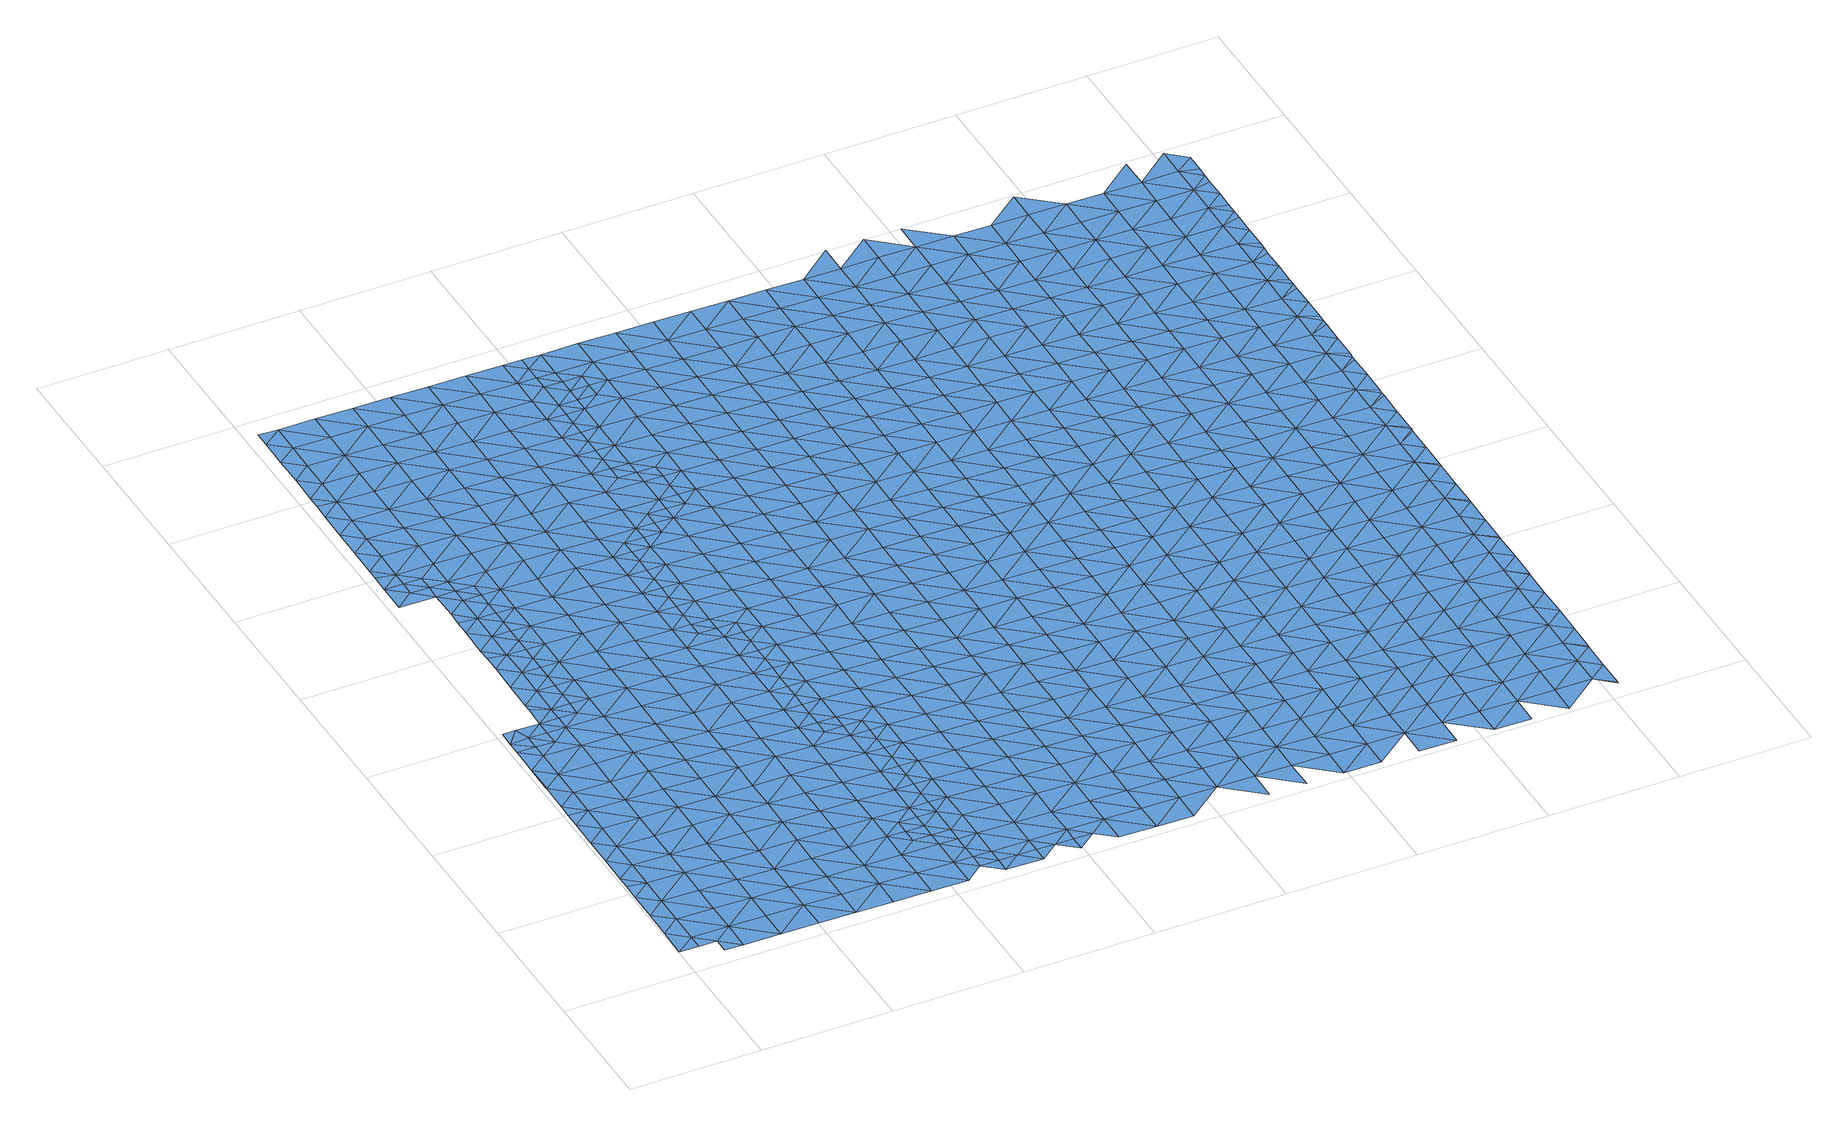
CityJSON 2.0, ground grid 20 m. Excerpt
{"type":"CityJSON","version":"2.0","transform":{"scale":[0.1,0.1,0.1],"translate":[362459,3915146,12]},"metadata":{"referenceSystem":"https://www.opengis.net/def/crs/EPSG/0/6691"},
"CityObjects":{
"waterbody1":{"type":"WaterBody","attributes":{"name":"9","class":"1140","function":"1","WaterBodyRiverFloodingRiskAttribute.description":"5","WaterBodyRiverFloodingRiskAttribute.rankOrg":"2","WaterBodyRiverFloodingRiskAttribute.adminType":"2","WaterBodyRiverFloodingRiskAttribute.scale":"L1"},"geometry":[{"type":"MultiSurface","lod":"1","boundaries":[[[0,1,2]],[[1,0,3]],[[4,2,1]],[[5,2,4]],[[3,6,1]],[[7,8,5]],[[5,4,7]],[[9,10,8]],[[6,11,1]],[[7,9,8]],[[12,13,6]],[[10,9,14]],[[4,1,11]],[[13,11,6]],[[15,14,9]],[[16,14,15]],[[7,4,17]],[[18,19,16]],[[20,9,7]],[[15,18,16]],[[4,11,17]],[[20,15,9]],[[7,17,21]],[[19,22,23]],[[22,19,18]],[[11,13,24]],[[20,7,21]],[[25,18,15]],[[26,27,23]],[[28,17,11]],[[27,26,29]],[[23,22,26]],[[25,15,20]],[[26,30,29]],[[11,24,31]],[[29,30,32]],[[18,33,22]],[[32,34,35]],[[28,11,31]],[[21,17,28]],[[36,33,18]],[[33,26,22]],[[36,18,25]],[[37,34,32]],[[37,32,30]],[[20,21,38]],[[39,25,20]],[[40,31,24]],[[38,21,28]],[[41,42,34]],[[41,34,37]],[[40,28,31]],[[30,26,43]],[[39,20,38]],[[44,36,25]],[[43,26,33]],[[30,45,37]],[[46,42,41]],[[47,38,28]],[[48,44,25]],[[24,49,40]],[[50,33,36]],[[25,39,48]],[[30,43,45]],[[51,39,38]],[[46,41,52]],[[53,37,45]],[[28,40,47]],[[41,37,54]],[[55,48,39]],[[50,36,44]],[[43,33,50]],[[49,56,40]],[[57,45,43]],[[37,53,54]],[[38,47,51]],[[52,41,54]],[[58,57,43]],[[40,59,47]],[[60,61,52]],[[58,43,50]],[[62,53,45]],[[39,51,55]],[[60,63,61]],[[60,52,54]],[[64,65,48]],[[65,50,44]],[[40,56,59]],[[48,55,64]],[[44,48,65]],[[66,63,60]],[[51,47,67]],[[62,45,57]],[[54,53,62]],[[68,60,54]],[[50,69,58]],[[47,59,67]],[[60,70,66]],[[58,71,57]],[[51,67,72]],[[55,51,73]],[[50,65,69]],[[54,62,68]],[[68,74,60]],[[75,67,59]],[[73,51,72]],[[60,74,70]],[[71,58,69]],[[59,56,75]],[[64,55,76]],[[77,72,67]],[[76,55,73]],[[65,64,76]],[[56,78,75]],[[62,57,79]],[[65,80,69]],[[79,57,71]],[[81,82,83]],[[84,70,85]],[[86,73,72]],[[83,82,87]],[[70,74,85]],[[88,84,85]],[[68,62,89]],[[82,81,90]],[[89,62,79]],[[67,75,77]],[[65,76,80]],[[91,75,78]],[[92,88,85]],[[93,88,92]],[[87,94,95]],[[96,76,73]],[[97,93,92]],[[74,68,98]],[[71,99,79]],[[87,82,94]],[[72,77,86]],[[90,100,82]],[[92,101,97]],[[69,80,102]],[[71,69,99]],[[68,89,98]],[[74,103,85]],[[104,101,105]],[[106,77,75]],[[104,97,101]],[[107,80,76]],[[108,103,74]],[[109,95,110]],[[69,102,99]],[[91,106,75]],[[79,111,89]],[[95,94,110]],[[108,74,98]],[[73,86,96]],[[85,103,92]],[[112,113,114]],[[115,116,117]],[[115,105,116]],[[112,118,100]],[[119,86,77]],[[105,101,116]],[[120,109,121]],[[111,79,99]],[[89,122,98]],[[109,110,121]],[[76,96,107]],[[123,124,82]],[[92,125,101]],[[112,114,118]],[[82,100,123]],[[126,127,120]],[[128,129,130]],[[128,117,129]],[[94,82,124]],[[131,132,80]],[[127,126,133]],[[117,116,129]],[[100,118,123]],[[122,89,111]],[[77,106,134]],[[86,135,96]],[[114,136,118]],[[120,121,126]],[[80,107,131]],[[110,94,124]],[[102,80,132]],[[137,116,101]],[[129,138,130]],[[92,103,125]],[[125,139,101]],[[126,140,133]],[[141,138,142]],[[135,107,96]],[[141,130,138]],[[133,140,143]],[[132,144,102]],[[144,111,99]],[[77,134,119]],[[108,98,145]],[[146,103,108]],[[145,98,122]],[[121,110,147]],[[99,102,144]],[[148,126,121]],[[145,146,108]],[[149,123,118]],[[106,91,150]],[[140,151,143]],[[152,153,136]],[[154,131,107]],[[110,124,147]],[[152,142,153]],[[86,119,135]],[[142,138,153]],[[137,101,139]],[[129,116,137]],[[111,155,122]],[[156,143,151]],[[103,157,125]],[[118,136,158]],[[146,157,103]],[[159,124,123]],[[134,160,119]],[[148,121,147]],[[134,106,161]],[[162,132,131]],[[156,163,164]],[[126,165,140]],[[136,153,158]],[[155,111,144]],[[106,150,161]],[[138,129,166]],[[167,145,122]],[[149,118,158]],[[107,135,154]],[[154,162,131]],[[156,151,163]],[[168,169,119]],[[119,169,135]],[[170,126,148]],[[129,137,166]],[[134,171,160]],[[172,151,140]],[[119,160,168]],[[173,144,132]],[[139,125,174]],[[175,164,176]],[[177,122,155]],[[134,161,171]],[[153,138,178]],[[159,123,149]],[[147,124,159]],[[179,148,147]],[[164,163,176]],[[165,126,170]],[[178,138,166]],[[165,172,140]],[[180,158,153]],[[145,181,146]],[[125,157,174]],[[182,154,135]],[[169,182,135]],[[183,155,144]],[[161,150,184]],[[181,157,146]],[[173,132,162]],[[185,160,171]],[[122,177,167]],[[137,186,166]],[[187,153,178]],[[163,151,172]],[[188,149,158]],[[189,190,161]],[[161,190,171]],[[179,147,159]],[[139,174,191]],[[137,139,186]],[[192,170,148]],[[163,193,176]],[[161,184,189]],[[194,177,155]],[[181,145,167]],[[195,185,171]],[[180,153,187]],[[180,188,158]],[[188,159,149]],[[157,196,174]],[[139,191,186]],[[144,173,183]],[[197,192,148]],[[166,198,178]],[[181,196,157]],[[186,198,166]],[[199,165,170]],[[169,200,182]],[[162,154,201]],[[171,190,195]],[[202,173,162]],[[148,179,197]],[[203,167,177]],[[163,172,193]],[[193,204,176]],[[205,191,174]],[[206,184,207]],[[194,155,183]],[[154,182,201]],[[208,179,159]],[[185,195,209]],[[194,203,177]],[[210,187,178]],[[200,211,182]],[[212,181,167]],[[173,213,183]],[[214,206,207]],[[162,201,202]],[[215,197,179]],[[216,201,182]],[[199,170,192]],[[217,178,198]],[[172,165,199]],[[218,180,187]],[[208,159,188]],[[174,196,205]],[[219,216,182]],[[183,220,194]],[[182,211,219]],[[199,221,172]],[[172,222,193]],[[223,196,181]],[[186,191,224]],[[225,198,186]],[[212,167,203]],[[224,191,205]],[[173,202,213]],[[216,226,201]],[[178,217,210]],[[222,204,193]],[[180,218,188]],[[215,179,208]],[[224,225,186]],[[207,227,214]],[[228,192,197]],[[226,229,201]],[[201,229,202]],[[230,231,194]],[[183,232,220]],[[230,194,220]],[[233,205,196]],[[234,217,198]],[[203,194,231]],[[235,208,188]],[[183,213,232]],[[236,228,197]],[[228,199,192]],[[237,213,202]],[[187,210,218]],[[181,212,223]],[[238,212,203]],[[236,197,215]],[[239,237,202]],[[240,224,205]],[[172,221,222]],[[239,202,229]],[[241,238,203]],[[241,203,231]],[[242,214,227]],[[243,210,217]],[[233,196,223]],[[244,220,232]],[[245,240,205]],[[235,188,218]],[[198,225,234]],[[240,246,224]],[[247,248,213]],[[249,250,212]],[[212,250,223]],[[213,237,247]],[[246,251,224]],[[204,222,252]],[[212,238,249]],[[232,213,248]],[[253,218,210]],[[227,254,242]],[[245,205,233]],[[255,256,208]],[[256,236,215]],[[225,224,251]],[[221,199,257]],[[232,258,244]],[[257,199,228]],[[217,234,243]],[[259,258,232]],[[208,235,255]],[[215,208,256]],[[259,232,248]],[[260,261,223]],[[223,261,233]],[[260,223,250]],[[262,263,225]],[[262,225,251]],[[264,235,218]],[[265,228,236]],[[234,225,263]],[[222,221,266]],[[267,240,245]],[[268,245,233]],[[266,221,257]],[[210,243,253]],[[269,268,233]],[[269,233,261]],[[270,271,234]],[[234,263,270]],[[243,234,271]],[[252,222,272]],[[228,273,257]],[[272,222,266]],[[218,253,264]],[[271,274,243]],[[236,256,265]],[[275,276,245]],[[275,245,268]],[[274,277,243]],[[278,254,279]],[[267,245,276]],[[280,281,235]],[[253,243,277]],[[282,266,257]],[[283,252,272]],[[235,264,280]],[[255,235,281]],[[277,284,253]],[[228,265,273]],[[284,285,253]],[[286,278,279]],[[281,287,255]],[[287,265,256]],[[264,253,285]],[[288,257,273]],[[256,255,287]],[[289,273,265]],[[257,288,282]],[[272,266,290]],[[280,264,291]],[[264,285,291]],[[292,288,273]],[[283,272,290]],[[293,291,285]],[[266,282,290]],[[291,294,280]],[[265,287,289]],[[281,280,294]],[[294,295,281]],[[273,289,292]],[[283,290,296]],[[293,297,291]],[[287,281,295]],[[298,299,288]],[[299,290,282]],[[295,300,287]],[[301,294,291]],[[288,292,298]],[[282,288,299]],[[302,301,291]],[[302,291,297]],[[289,287,300]],[[290,303,296]],[[300,304,289]],[[305,295,294]],[[292,289,304]],[[303,290,299]],[[305,294,301]],[[304,306,292]],[[303,307,296]],[[298,292,306]],[[300,295,308]],[[306,309,298]],[[305,301,310]],[[311,312,300]],[[311,300,308]],[[299,298,309]],[[313,295,305]],[[304,300,312]],[[308,295,313]],[[309,314,299]],[[315,316,304]],[[310,317,305]],[[315,304,312]],[[303,299,314]],[[318,307,303]],[[306,304,316]],[[319,308,313]],[[320,313,305]],[[321,320,305]],[[321,305,317]],[[322,323,306]],[[322,306,316]],[[309,306,323]],[[324,319,313]],[[303,314,318]],[[325,314,309]],[[324,313,320]],[[326,325,309]],[[326,309,323]],[[327,319,324]],[[307,318,328]],[[329,314,325]],[[318,314,329]],[[330,331,318]],[[330,318,329]],[[328,318,331]],[[329,325,332]],[[332,325,333]],[[328,331,334]],[[335,329,332]],[[333,336,332]],[[337,335,332]],[[336,333,338]],[[336,337,332]]]}]},
"waterbody2":{"type":"WaterBody","attributes":{"name":"9","class":"1140","function":"1","WaterBodyRiverFloodingRiskAttribute.description":"5","WaterBodyRiverFloodingRiskAttribute.rankOrg":"1","WaterBodyRiverFloodingRiskAttribute.adminType":"2","WaterBodyRiverFloodingRiskAttribute.scale":"L1"},"geometry":[{"type":"MultiSurface","lod":"1","boundaries":[[[46,52,339]],[[46,340,42]],[[46,339,340]],[[61,339,52]],[[340,341,342]],[[61,63,339]],[[341,340,339]],[[63,341,339]]]}]},
"waterbody3":{"type":"WaterBody","attributes":{"name":"9","class":"1140","function":"1","WaterBodyRiverFloodingRiskAttribute.description":"5","WaterBodyRiverFloodingRiskAttribute.rankOrg":"1","WaterBodyRiverFloodingRiskAttribute.adminType":"2","WaterBodyRiverFloodingRiskAttribute.scale":"L1"},"geometry":[{"type":"MultiSurface","lod":"1","boundaries":[[[343,344,345]],[[97,104,343]],[[93,346,88]],[[347,348,346]],[[349,130,350]],[[130,141,350]],[[350,351,352]],[[70,84,353]],[[66,70,353]],[[66,353,63]],[[344,105,115]],[[344,117,349]],[[104,105,343]],[[93,97,346]],[[343,346,97]],[[343,347,346]],[[345,347,343]],[[114,113,351]],[[354,345,344]],[[343,105,344]],[[354,344,355]],[[113,352,351]],[[352,356,350]],[[344,349,355]],[[349,350,357]],[[349,357,355]],[[349,117,128]],[[141,142,350]],[[128,130,349]],[[350,142,351]],[[351,142,152]],[[357,350,356]],[[358,353,348]],[[346,348,353]],[[346,353,88]],[[84,88,353]],[[114,152,136]],[[152,114,351]],[[115,117,344]],[[358,63,353]]]}]},
"waterbody4":{"type":"WaterBody","attributes":{"name":"9","class":"1140","function":"1","WaterBodyRiverFloodingRiskAttribute.description":"5","WaterBodyRiverFloodingRiskAttribute.rankOrg":"1","WaterBodyRiverFloodingRiskAttribute.adminType":"2","WaterBodyRiverFloodingRiskAttribute.scale":"L1"},"geometry":[{"type":"MultiSurface","lod":"1","boundaries":[[[90,112,100]],[[90,81,359]],[[90,359,112]],[[113,112,359]],[[113,359,360]],[[81,360,359]]]}]},
"waterbody5":{"type":"WaterBody","attributes":{"name":"9","class":"1140","function":"1","WaterBodyRiverFloodingRiskAttribute.description":"5","WaterBodyRiverFloodingRiskAttribute.rankOrg":"3","WaterBodyRiverFloodingRiskAttribute.adminType":"2","WaterBodyRiverFloodingRiskAttribute.scale":"L1"},"geometry":[{"type":"MultiSurface","lod":"1","boundaries":[[[160,185,168]],[[168,361,169]],[[168,185,361]],[[200,169,361]],[[185,209,361]],[[189,184,206]],[[189,362,190]],[[189,206,362]],[[200,361,211]],[[363,209,195]],[[361,209,211]],[[195,190,363]],[[190,362,363]],[[206,214,362]],[[211,209,364]],[[209,363,364]],[[365,363,362]],[[366,216,219]],[[365,362,214]],[[366,211,364]],[[219,211,366]],[[367,364,363]],[[220,244,230]],[[366,368,216]],[[365,367,363]],[[226,368,229]],[[226,216,368]],[[214,242,365]],[[231,230,369]],[[230,244,369]],[[370,237,239]],[[371,238,241]],[[370,229,368]],[[239,229,370]],[[371,231,369]],[[241,231,371]],[[242,254,365]],[[366,364,372]],[[244,258,369]],[[267,246,240]],[[366,373,368]],[[364,367,372]],[[247,237,374]],[[249,375,250]],[[249,238,375]],[[237,370,374]],[[248,247,374]],[[254,376,365]],[[377,370,368]],[[238,371,375]],[[378,371,369]],[[251,246,379]],[[373,366,372]],[[258,378,369]],[[246,267,379]],[[380,258,259]],[[380,248,374]],[[259,248,380]],[[260,381,261]],[[381,250,375]],[[260,250,381]],[[367,365,376]],[[382,251,379]],[[262,251,382]],[[263,262,382]],[[278,376,254]],[[370,383,374]],[[267,276,379]],[[380,378,258]],[[368,373,377]],[[377,383,370]],[[384,268,269]],[[378,385,371]],[[384,261,381]],[[269,261,384]],[[386,387,367]],[[270,263,388]],[[386,367,376]],[[375,371,385]],[[389,381,375]],[[263,382,388]],[[271,270,388]],[[372,367,387]],[[379,390,382]],[[388,391,271]],[[385,389,375]],[[278,286,376]],[[392,268,384]],[[275,268,392]],[[373,372,387]],[[274,271,391]],[[380,374,393]],[[276,275,392]],[[394,384,381]],[[373,395,377]],[[277,274,391]],[[396,388,382]],[[380,397,378]],[[379,276,390]],[[387,395,373]],[[374,383,393]],[[391,398,277]],[[389,394,381]],[[398,285,284]],[[390,396,382]],[[284,277,398]],[[399,385,378]],[[376,400,386]],[[276,392,390]],[[401,392,384]],[[400,376,286]],[[402,391,388]],[[380,393,397]],[[394,401,384]],[[396,402,388]],[[293,285,398]],[[383,377,403]],[[404,390,392]],[[405,398,391]],[[385,406,389]],[[400,286,407]],[[377,395,403]],[[378,397,399]],[[401,404,392]],[[408,409,386]],[[297,293,398]],[[393,383,410]],[[408,386,400]],[[410,383,403]],[[387,386,409]],[[389,411,394]],[[405,391,402]],[[385,399,406]],[[395,387,409]],[[412,403,395]],[[397,393,413]],[[396,390,414]],[[415,402,396]],[[411,389,406]],[[394,416,401]],[[414,390,404]],[[393,410,413]],[[413,417,397]],[[418,398,405]],[[297,398,418]],[[400,407,419]],[[420,410,403]],[[399,397,417]],[[421,406,399]],[[400,422,408]],[[412,395,409]],[[419,422,400]],[[423,405,402]],[[416,394,411]],[[412,420,403]],[[396,414,415]],[[424,409,408]],[[425,413,410]],[[426,297,418]],[[302,297,426]],[[301,302,426]],[[427,418,405]],[[406,428,411]],[[429,401,416]],[[404,430,414]],[[399,417,421]],[[404,401,430]],[[402,415,423]],[[310,301,426]],[[431,417,413]],[[424,408,422]],[[425,410,420]],[[424,432,409]],[[433,426,418]],[[411,434,416]],[[401,429,430]],[[414,435,415]],[[427,405,423]],[[406,421,428]],[[430,435,414]],[[317,310,426]],[[412,436,420]],[[437,421,417]],[[419,438,422]],[[412,409,436]],[[416,439,429]],[[413,425,431]],[[415,440,423]],[[433,418,427]],[[411,428,434]],[[441,317,426]],[[311,308,319]],[[433,441,426]],[[409,432,436]],[[420,442,425]],[[443,417,431]],[[312,311,444]],[[436,442,420]],[[440,415,435]],[[423,445,427]],[[311,319,444]],[[416,434,439]],[[429,446,430]],[[424,422,438]],[[419,447,438]],[[428,421,437]],[[448,312,444]],[[315,312,448]],[[449,446,429]],[[425,450,431]],[[417,443,437]],[[428,451,434]],[[316,315,448]],[[449,429,439]],[[319,327,444]],[[445,423,440]],[[427,452,433]],[[441,453,317]],[[453,320,321]],[[445,452,427]],[[432,424,454]],[[321,317,453]],[[455,316,448]],[[322,316,455]],[[450,425,442]],[[435,430,446]],[[456,440,435]],[[451,428,437]],[[424,438,454]],[[457,441,433]],[[434,458,439]],[[323,322,455]],[[450,459,431]],[[460,448,444]],[[461,327,324]],[[452,457,433]],[[460,444,327]],[[443,431,459]],[[461,320,453]],[[324,320,461]],[[462,432,454]],[[463,323,455]],[[326,323,463]],[[458,434,451]],[[436,432,464]],[[465,453,441]],[[439,466,449]],[[325,326,463]],[[459,467,443]],[[443,468,437]],[[458,466,439]],[[435,446,456]],[[456,469,440]],[[440,470,445]],[[471,454,438]],[[464,432,462]],[[457,465,441]],[[442,436,464]],[[472,450,442]],[[460,473,448]],[[467,468,443]],[[448,474,455]],[[333,325,463]],[[460,327,461]],[[438,447,471]],[[464,472,442]],[[475,461,453]],[[473,474,448]],[[445,470,452]],[[476,463,455]],[[465,475,453]],[[330,329,335]],[[451,437,468]],[[338,333,463]],[[446,449,477]],[[470,440,469]],[[478,460,461]],[[331,330,479]],[[474,476,455]],[[468,480,451]],[[449,466,477]],[[330,335,479]],[[470,481,452]],[[462,454,482]],[[475,478,461]],[[483,467,459]],[[458,451,480]],[[456,446,484]],[[334,331,485]],[[454,471,482]],[[457,452,481]],[[486,466,458]],[[462,487,464]],[[484,446,477]],[[450,472,488]],[[459,450,483]],[[489,473,460]],[[331,479,485]],[[457,490,465]],[[335,337,479]],[[481,490,457]],[[338,463,476]],[[478,489,460]],[[491,468,467]],[[450,488,483]],[[469,456,492]],[[462,482,493]],[[492,456,484]],[[494,474,473]],[[458,480,495]],[[496,485,479]],[[465,497,475]],[[490,497,465]],[[472,464,487]],[[489,494,473]],[[486,458,495]],[[462,493,487]],[[496,479,337]],[[477,466,486]],[[498,338,476]],[[336,338,498]],[[499,500,469]],[[500,481,470]],[[468,501,480]],[[471,502,482]],[[337,336,498]],[[467,483,491]],[[503,476,474]],[[475,504,478]],[[469,492,499]],[[470,469,500]],[[505,502,471]],[[502,493,482]],[[497,504,475]],[[488,472,506]],[[505,471,507]],[[494,503,474]],[[484,477,508]],[[496,337,498]],[[480,509,495]],[[472,487,506]],[[506,510,488]],[[484,511,492]],[[488,512,483]],[[468,491,501]],[[513,498,476]],[[514,490,481]],[[477,486,508]],[[478,515,489]],[[516,485,496]],[[504,515,478]],[[503,513,476]],[[509,480,501]],[[517,514,481]],[[502,518,493]],[[519,486,495]],[[493,520,487]],[[511,484,508]],[[492,521,499]],[[517,481,500]],[[509,522,495]],[[523,496,498]],[[511,521,492]],[[489,524,494]],[[520,506,487]],[[512,488,510]],[[515,524,489]],[[491,483,512]],[[513,523,498]],[[525,501,491]],[[497,490,514]],[[486,519,508]],[[499,526,500]],[[527,516,496]],[[497,528,504]],[[494,529,503]],[[524,529,494]],[[530,525,491]],[[493,518,520]],[[523,527,496]],[[506,531,510]],[[532,533,505]],[[501,525,509]],[[505,534,502]],[[495,522,519]],[[526,499,521]],[[491,512,530]],[[500,535,517]],[[528,497,514]],[[504,536,515]],[[503,537,513]],[[529,537,503]],[[538,522,509]],[[502,534,518]],[[539,540,508]],[[541,512,510]],[[539,508,519]],[[506,520,531]],[[531,542,510]],[[535,500,526]],[[536,504,528]],[[511,508,540]],[[515,543,524]],[[535,544,517]],[[513,545,523]],[[517,546,514]],[[547,516,527]],[[505,533,534]],[[537,545,513]],[[548,519,522]],[[521,511,540]],[[512,541,530]],[[538,509,525]],[[534,549,518]],[[546,528,514]],[[521,550,526]],[[543,515,536]],[[524,551,529]],[[523,552,527]],[[541,510,542]],[[545,552,523]],[[520,553,531]],[[548,522,538]],[[520,518,553]],[[554,536,528]],[[519,555,539]],[[541,556,530]],[[530,557,525]],[[517,544,546]],[[551,524,543]],[[521,540,550]],[[550,558,526]],[[529,559,537]],[[546,554,528]],[[527,560,547]],[[533,561,534]],[[518,549,553]],[[552,560,527]],[[531,562,542]],[[535,526,558]],[[563,561,533]],[[525,557,538]],[[555,519,548]],[[553,562,531]],[[564,543,536]],[[539,565,540]],[[559,529,551]],[[558,566,535]],[[537,567,545]],[[554,564,536]],[[557,530,556]],[[568,549,534]],[[544,535,566]],[[562,569,542]],[[570,551,543]],[[571,550,540]],[[542,572,541]],[[557,573,538]],[[574,546,544]],[[538,575,548]],[[539,555,576]],[[567,537,559]],[[545,577,552]],[[564,570,543]],[[578,534,561]],[[579,553,549]],[[547,560,580]],[[565,539,576]],[[581,559,551]],[[541,582,556]],[[583,544,566]],[[584,554,546]],[[577,545,567]],[[552,585,560]],[[570,581,551]],[[586,561,563]],[[534,578,568]],[[555,548,575]],[[587,576,555]],[[553,579,562]],[[571,540,565]],[[542,569,572]],[[558,550,571]],[[588,566,558]],[[574,544,583]],[[538,573,575]],[[589,567,559]],[[554,584,564]],[[585,552,577]],[[590,580,560]],[[582,541,572]],[[581,589,559]],[[557,556,582]],[[561,586,578]],[[549,568,579]],[[591,569,562]],[[592,583,566]],[[587,555,575]],[[576,593,565]],[[582,594,557]],[[595,577,567]],[[546,574,584]],[[587,593,576]],[[564,596,570]],[[558,571,588]],[[597,560,585]],[[563,598,586]],[[589,595,567]],[[573,557,594]],[[599,562,579]],[[569,591,572]],[[600,574,583]],[[594,601,573]],[[573,602,575]],[[596,564,584]],[[570,603,581]],[[565,604,571]],[[566,588,592]],[[605,606,578]],[[560,597,590]],[[605,578,586]],[[595,607,577]],[[601,602,573]],[[577,608,585]],[[562,599,591]],[[568,578,606]],[[609,588,571]],[[572,610,582]],[[600,583,592]],[[607,608,577]],[[608,597,585]],[[603,570,596]],[[565,593,611]],[[581,612,589]],[[600,613,574]],[[606,614,568]],[[574,615,584]],[[614,599,579]],[[604,565,611]],[[616,572,591]],[[579,568,614]],[[587,617,593]],[[588,609,592]],[[587,575,617]],[[612,581,603]],[[589,618,595]],[[619,590,597]],[[610,572,616]],[[594,582,610]],[[586,598,620]],[[621,601,594]],[[615,574,613]],[[575,602,617]],[[596,584,615]],[[622,603,596]],[[571,604,609]],[[592,623,600]],[[618,589,612]],[[605,586,620]],[[624,607,595]],[[615,622,596]],[[625,626,599]],[[627,621,594]],[[597,608,628]],[[611,593,629]],[[591,626,616]],[[627,594,610]],[[599,614,625]],[[591,599,626]],[[630,612,603]],[[623,592,609]],[[600,631,613]],[[593,617,629]],[[632,595,618]],[[623,631,600]],[[633,608,607]],[[597,628,619]],[[622,630,603]],[[602,601,621]],[[604,611,634]],[[635,610,616]],[[605,620,636]],[[606,605,637]],[[638,618,612]],[[621,639,602]],[[602,640,617]],[[611,629,634]],[[604,641,609]],[[595,632,624]],[[637,605,636]],[[631,642,613]],[[613,643,615]],[[644,645,620]],[[646,616,626]],[[610,635,627]],[[642,643,613]],[[614,606,647]],[[648,632,618]],[[628,608,633]],[[615,643,622]],[[604,634,649]],[[609,650,623]],[[607,624,633]],[[647,606,637]],[[625,614,647]],[[612,630,638]],[[638,648,618]],[[651,636,620]],[[640,602,639]],[[633,652,628]],[[616,646,635]],[[641,650,609]],[[650,631,623]],[[653,630,622]],[[604,649,641]],[[619,628,652]],[[629,617,654]],[[655,624,632]],[[643,653,622]],[[656,620,645]],[[657,637,636]],[[652,658,619]],[[634,629,654]],[[617,640,654]],[[625,647,659]],[[626,625,660]],[[661,638,630]],[[627,635,662]],[[663,655,632]],[[621,627,664]],[[655,633,624]],[[654,665,634]],[[663,632,648]],[[660,625,659]],[[646,626,660]],[[664,627,662]],[[620,656,651]],[[666,647,637]],[[649,634,665]],[[642,631,667]],[[649,668,641]],[[667,631,650]],[[639,621,669]],[[670,652,633]],[[630,653,661]],[[661,671,638]],[[669,621,664]],[[636,651,657]],[[640,639,669]],[[647,666,659]],[[672,662,635]],[[673,674,642]],[[668,649,665]],[[646,660,675]],[[648,638,671]],[[635,646,676]],[[677,658,652]],[[640,678,654]],[[668,679,641]],[[670,633,655]],[[642,667,673]],[[643,642,674]],[[676,646,675]],[[671,680,648]],[[648,681,663]],[[637,657,666]],[[682,678,640]],[[683,660,659]],[[679,684,641]],[[684,667,650]],[[662,672,664]],[[674,685,643]],[[686,665,654]],[[640,669,682]],[[650,641,684]],[[687,688,656]],[[677,652,670]],[[653,643,685]],[[672,635,676]],[[663,689,655]],[[690,659,666]],[[660,683,675]],[[656,691,687]],[[651,656,688]],[[692,673,667]],[[693,669,664]],[[661,653,685]],[[681,648,680]],[[681,689,663]],[[688,694,651]],[[695,658,677]],[[685,696,661]],[[686,654,678]],[[659,690,683]],[[668,665,686]],[[675,697,676]],[[698,664,672]],[[657,651,694]],[[699,674,673]],[[700,682,669]],[[671,661,696]],[[668,701,679]],[[692,667,684]],[[670,655,689]],[[686,701,668]],[[692,699,673]],[[694,702,657]],[[702,690,666]],[[696,703,671]],[[704,687,691]],[[697,675,683]],[[664,698,693]],[[666,657,702]],[[680,671,703]],[[705,684,679]],[[676,706,672]],[[677,670,707]],[[699,708,674]],[[674,709,685]],[[670,689,707]],[[707,710,677]],[[678,682,700]],[[711,676,697]],[[687,712,688]],[[669,693,700]],[[708,709,674]],[[695,677,710]],[[685,709,696]],[[678,713,686]],[[714,680,703]],[[679,701,715]],[[681,716,689]],[[684,717,692]],[[712,694,688]],[[718,719,690]],[[691,720,704]],[[681,680,716]],[[710,721,695]],[[722,713,678]],[[676,711,706]],[[717,699,692]],[[722,678,700]],[[690,702,718]],[[683,690,719]],[[679,715,705]],[[698,672,723]],[[724,707,689]],[[721,725,695]],[[696,726,703]],[[680,714,716]],[[712,687,704]],[[709,726,696]],[[719,727,683]],[[723,672,706]],[[716,724,689]],[[693,698,723]],[[728,702,694]],[[697,683,727]],[[701,729,715]],[[684,705,717]],[[730,710,707]],[[699,731,708]],[[701,686,729]],[[717,731,699]],[[726,732,703]],[[727,733,697]],[[703,734,714]],[[733,706,711]],[[724,730,707]],[[729,686,713]],[[735,705,715]],[[694,712,736]],[[711,697,733]],[[693,723,737]],[[700,693,738]],[[700,739,722]],[[729,735,715]],[[728,694,736]],[[731,740,708]],[[718,702,728]],[[708,741,709]],[[714,742,716]],[[743,712,704]],[[738,693,737]],[[738,739,700]],[[710,744,721]],[[745,723,706]],[[722,739,713]],[[746,717,705]],[[709,741,726]],[[703,732,734]],[[735,747,705]],[[748,743,704]],[[716,742,724]],[[749,736,712]],[[710,730,750]],[[751,718,728]],[[752,706,733]],[[704,753,748]],[[747,746,705]],[[754,737,723]],[[719,718,755]],[[756,729,713]],[[717,746,731]],[[744,710,750]],[[708,740,741]],[[744,757,721]],[[726,758,732]],[[714,734,742]],[[743,749,712]],[[724,759,730]],[[741,758,726]],[[742,759,724]],[[760,728,736]],[[718,751,755]],[[761,756,713]],[[706,752,745]],[[762,740,731]],[[737,754,738]],[[727,719,763]],[[729,756,735]],[[727,764,733]],[[713,739,761]],[[759,765,730]],[[730,766,750]],[[719,755,763]],[[753,767,748]],[[723,745,754]],[[768,739,738]],[[733,769,752]],[[765,766,730]],[[734,770,742]],[[731,746,762]],[[760,736,749]],[[751,728,760]],[[771,744,750]],[[732,758,772]],[[734,732,770]],[[764,769,733]],[[769,745,752]],[[773,743,748]],[[768,761,739]],[[727,763,764]],[[747,735,774]],[[775,738,754]],[[776,777,740]],[[777,758,741]],[[766,771,750]],[[771,757,744]],[[732,772,770]],[[735,756,774]],[[742,778,759]],[[773,749,743]],[[740,762,776]],[[741,740,777]],[[779,751,760]],[[780,762,746]],[[781,754,745]],[[738,775,768]],[[755,751,782]],[[783,772,758]],[[768,784,761]],[[761,785,756]],[[747,774,786]],[[773,748,767]],[[746,747,780]],[[759,787,765]],[[782,751,779]],[[742,770,778]],[[788,760,749]],[[785,774,756]],[[780,747,786]],[[763,755,789]],[[745,769,790]],[[754,791,775]],[[780,792,762]],[[793,788,749]],[[758,777,783]],[[764,763,789]],[[759,778,787]],[[793,749,773]],[[787,794,765]],[[765,795,766]],[[755,782,789]],[[796,769,764]],[[745,790,781]],[[776,762,792]],[[761,784,785]],[[797,798,772]],[[798,778,770]],[[774,799,786]],[[800,801,767]],[[800,767,802]],[[767,801,773]],[[792,803,776]],[[779,760,788]],[[766,795,771]],[[776,804,777]],[[772,783,797]],[[770,772,798]],[[791,754,781]],[[805,784,768]],[[806,782,779]],[[807,790,769]],[[799,774,785]],[[764,789,808]],[[809,787,778]],[[801,810,773]],[[768,775,805]],[[811,812,771]],[[773,810,793]],[[786,813,780]],[[765,794,795]],[[796,764,808]],[[796,807,769]],[[807,781,790]],[[805,775,791]],[[804,776,803]],[[779,788,814]],[[783,777,804]],[[815,788,793]],[[816,786,799]],[[780,813,792]],[[817,815,793]],[[817,793,810]],[[806,779,814]],[[804,818,783]],[[789,782,806]],[[778,798,809]],[[771,795,811]],[[785,784,819]],[[820,791,781]],[[819,784,805]],[[797,783,818]],[[789,821,808]],[[822,814,788]],[[786,816,813]],[[823,824,787]],[[824,795,794]],[[792,825,803]],[[815,822,788]],[[785,826,799]],[[818,827,797]],[[797,828,798]],[[787,809,823]],[[794,787,824]],[[829,820,781]],[[820,805,791]],[[830,789,806]],[[826,816,799]],[[808,831,796]],[[832,806,814]],[[825,792,813]],[[781,807,829]],[[833,811,795]],[[834,804,803]],[[822,832,814]],[[785,819,835]],[[789,830,821]],[[836,813,816]],[[837,819,805]],[[828,797,827]],[[785,835,826]],[[809,798,828]],[[838,803,825]],[[804,834,818]],[[832,839,806]],[[826,836,816]],[[831,808,821]],[[828,840,809]],[[807,796,831]],[[795,824,833]],[[833,841,811]],[[842,837,805]],[[837,835,819]],[[830,806,839]],[[842,805,820]],[[823,809,840]],[[831,843,807]],[[844,825,813]],[[807,845,829]],[[846,821,830]],[[803,838,834]],[[818,847,827]],[[848,830,839]],[[840,849,823]],[[843,845,807]],[[823,850,824]],[[830,848,846]],[[851,813,836]],[[825,844,838]],[[829,852,820]],[[853,831,821]],[[847,818,834]],[[854,828,827]],[[845,852,829]],[[853,821,846]],[[826,835,855]],[[844,813,851]],[[855,835,837]],[[850,823,849]],[[833,824,850]],[[820,856,842]],[[857,827,847]],[[828,854,840]],[[858,841,833]],[[859,831,853]],[[831,860,843]],[[850,861,833]],[[852,856,820]],[[856,837,842]],[[862,847,834]],[[831,859,860]],[[863,838,844]],[[827,857,854]],[[826,855,864]],[[836,826,865]],[[866,849,840]],[[860,867,843]],[[834,838,862]],[[843,867,845]],[[865,826,864]],[[851,836,865]],[[868,857,847]],[[858,833,861]],[[838,863,862]],[[858,869,841]],[[856,870,837]],[[837,871,855]],[[872,840,854]],[[873,850,849]],[[874,845,867]],[[845,875,852]],[[875,845,874]],[[876,877,851]],[[877,863,844]],[[855,871,864]],[[878,856,852]],[[840,872,866]],[[851,865,876]],[[844,851,877]],[[850,873,861]],[[875,878,852]],[[847,862,868]],[[837,870,871]],[[879,880,857]],[[880,872,854]],[[881,865,864]],[[849,866,873]],[[857,868,879]],[[854,857,880]],[[882,856,878]],[[881,876,865]],[[883,856,882]],[[884,885,863]],[[885,868,862]],[[870,856,883]],[[886,864,871]],[[887,861,873]],[[863,877,884]],[[862,863,885]],[[883,888,870]],[[858,861,889]],[[881,864,886]],[[890,879,868]],[[871,870,891]],[[892,893,872]],[[893,873,866]],[[894,877,876]],[[869,858,889]],[[891,870,888]],[[861,887,889]],[[872,880,892]],[[866,872,893]],[[871,895,886]],[[896,871,891]],[[897,876,881]],[[871,896,895]],[[898,887,873]],[[868,885,890]],[[895,899,886]],[[886,900,881]],[[884,877,894]],[[901,902,879]],[[902,892,880]],[[876,897,894]],[[903,885,884]],[[900,886,899]],[[904,873,893]],[[887,898,889]],[[905,897,881]],[[879,890,901]],[[880,879,902]],[[906,905,881]],[[906,881,900]],[[907,884,894]],[[873,904,898]],[[898,908,889]],[[903,884,907]],[[909,897,905]],[[890,885,903]],[[910,911,892]],[[911,904,893]],[[894,897,912]],[[913,901,890]],[[912,897,909]],[[892,902,910]],[[893,892,911]],[[914,894,912]],[[915,894,914]],[[907,894,915]],[[916,890,903]],[[917,903,907]],[[913,890,916]],[[902,901,913]],[[918,919,904]],[[919,908,898]],[[907,915,920]],[[917,907,920]],[[921,916,903]],[[904,911,918]],[[898,904,919]],[[922,903,917]],[[910,902,923]],[[921,903,922]],[[923,902,913]],[[924,911,910]],[[925,913,916]],[[921,926,916]],[[927,928,908]],[[929,910,923]],[[930,918,911]],[[925,916,926]],[[931,923,913]],[[908,919,927]],[[913,925,932]],[[924,910,929]],[[931,913,932]],[[933,919,918]],[[934,929,923]],[[935,923,931]],[[930,911,924]],[[934,923,935]],[[936,924,929]],[[937,929,934]],[[933,918,930]],[[927,919,933]],[[936,929,937]],[[938,930,924]],[[936,939,924]],[[938,924,939]],[[927,933,940]],[[941,933,930]],[[942,930,938]],[[943,927,940]],[[941,930,942]],[[941,944,933]],[[933,945,940]],[[945,933,944]],[[946,943,940]],[[947,946,940]],[[947,940,945]]]}]}
},
"vertices":[
[2,52,8],[31,74,8],[3,98,8],[31,51,8],[32,121,8],[4,144,8],[59,51,8],[32,167,8],[4,190,8],[33,213,8],[5,218,8],[88,74,8],[59,28,8],[87,27,8],[5,237,8],[34,259,8],[6,283,8],[88,120,8],[34,306,8],[6,329,8],[90,212,8],[89,166,8],[35,352,8],[7,375,8],[144,27,8],[91,258,8],[36,398,8],[7,400,8],[145,119,8],[8,421,8],[37,444,8],[144,73,8],[9,468,8],[92,351,8],[9,514,8],[8,468,8],[91,305,8],[37,490,8],[146,165,8],[147,211,8],[201,72,8],[38,537,8],[10,560,8],[93,397,8],[148,304,8],[93,443,8],[38,560,8],[202,118,8],[147,258,8],[201,26,8],[149,350,8],[203,164,8],[67,559,8],[94,490,8],[95,536,8],[203,210,8],[257,25,8],[150,442,8],[149,396,8],[258,71,8],[95,582,8],[67,582,8],[151,489,8],[67,605,8],[204,257,8],[205,303,8],[96,605,8],[259,117,8],[152,535,8],[206,349,8],[124,605,8],[206,395,8],[259,163,8],[260,210,8],[152,581,8],[315,70,8],[261,256,8],[316,116,8],[314,24,8],[207,442,8],[262,302,8],[16,976,8],[45,999,8],[17,1005,8],[125,628,8],[153,627,8],[316,163,8],[17,1022,8],[125,651,8],[208,488,8],[45,976,8],[371,23,8],[154,674,8],[125,674,8],[46,1045,8],[18,1069,8],[317,209,8],[126,697,8],[208,534,8],[263,394,8],[73,975,8],[154,720,8],[262,348,8],[210,626,8],[126,720,8],[126,743,8],[372,69,8],[318,255,8],[209,580,8],[18,1115,8],[46,1091,8],[264,441,8],[73,952,8],[72,929,8],[101,929,8],[127,766,8],[155,766,8],[127,789,8],[101,952,8],[373,162,8],[19,1161,8],[47,1137,8],[264,487,8],[102,998,8],[103,1044,8],[210,673,8],[48,1184,8],[20,1187,8],[127,813,8],[156,812,8],[128,836,8],[318,301,8],[319,347,8],[20,1207,8],[372,115,8],[374,208,8],[129,928,8],[212,765,8],[156,858,8],[211,719,8],[49,1230,8],[128,859,8],[128,882,8],[21,1253,8],[320,394,8],[265,533,8],[266,579,8],[103,1090,8],[104,1137,8],[159,997,8],[428,22,8],[49,1276,8],[129,905,8],[157,905,8],[374,254,8],[320,440,8],[21,1300,8],[267,626,8],[158,951,8],[159,1043,8],[401,138,8],[428,68,8],[375,300,8],[50,1322,8],[22,1346,8],[105,1229,8],[213,811,8],[322,532,8],[401,161,8],[402,184,8],[105,1183,8],[429,115,8],[106,1275,8],[376,347,8],[267,672,8],[22,1370,8],[51,1368,8],[321,486,8],[213,858,8],[160,1089,8],[215,950,8],[323,578,8],[430,207,8],[377,393,8],[456,45,8],[429,138,8],[269,764,8],[214,904,8],[215,996,8],[457,68,8],[457,91,8],[268,718,8],[161,1182,8],[107,1321,8],[377,439,8],[457,114,8],[323,625,8],[161,1136,8],[269,810,8],[162,1228,8],[430,184,8],[431,253,8],[432,299,8],[378,485,8],[107,1368,8],[324,671,8],[485,44,8],[484,21,8],[216,1042,8],[458,137,8],[271,903,8],[459,183,8],[379,531,8],[433,346,8],[513,44,8],[217,1089,8],[459,230,8],[270,857,8],[271,949,8],[459,207,8],[405,415,8],[163,1274,8],[164,1321,8],[379,578,8],[325,717,8],[325,763,8],[460,253,8],[541,20,8],[218,1181,8],[460,276,8],[406,439,8],[406,462,8],[433,392,8],[380,624,8],[326,810,8],[272,995,8],[218,1135,8],[461,322,8],[407,508,8],[460,299,8],[353,694,8],[406,485,8],[542,44,8],[327,856,8],[434,415,8],[381,670,8],[353,717,8],[461,345,8],[461,368,8],[407,531,8],[407,554,8],[353,740,8],[164,1367,8],[328,902,8],[570,43,8],[273,1041,8],[274,1088,8],[219,1227,8],[462,415,8],[462,391,8],[408,577,8],[408,600,8],[354,763,8],[354,786,8],[328,948,8],[274,1134,8],[220,1273,8],[381,693,8],[409,646,8],[408,623,8],[355,809,8],[355,832,8],[220,1320,8],[275,1180,8],[355,855,8],[409,670,8],[410,693,8],[356,878,8],[598,43,8],[598,20,8],[329,994,8],[330,1041,8],[276,1273,8],[221,1366,8],[356,902,8],[356,925,8],[627,42,8],[330,1087,8],[276,1226,8],[331,1133,8],[277,1319,8],[385,947,8],[332,1179,8],[385,924,8],[386,994,8],[386,1040,8],[278,1365,8],[413,924,8],[332,1225,8],[333,1272,8],[387,1086,8],[414,970,8],[413,947,8],[334,1318,8],[388,1132,8],[443,993,8],[389,1178,8],[335,1364,8],[415,1062,8],[389,1225,8],[442,970,8],[416,1086,8],[416,1109,8],[443,1039,8],[390,1271,8],[416,1132,8],[417,1155,8],[471,969,8],[391,1317,8],[444,1062,8],[471,1015,8],[471,992,8],[417,1178,8],[417,1201,8],[472,1038,8],[418,1247,8],[418,1224,8],[472,1062,8],[391,1363,8],[419,1294,8],[419,1317,8],[419,1340,8],[447,1270,8],[446,1247,8],[420,1363,8],[447,1293,8],[475,1270,8],[476,1293,8],[475,1246,8],
[39,583,8],[10,581,8],[30,606,8],[11,606,8],
[98,721,8],[98,767,8],[70,744,8],[97,674,8],[69,698,8],[68,652,8],[99,813,8],[100,859,8],[100,905,8],[72,883,8],[96,628,8],[70,771,8],[70,790,8],[71,862,8],[71,837,8],[68,640,8],
[44,953,8],[16,930,8],
[430,161,8],[485,67,8],[486,114,8],[487,160,8],[542,67,8],[487,206,8],[543,113,8],[488,252,8],[434,438,8],[489,299,8],[435,484,8],[543,159,8],[544,205,8],[489,345,8],[435,531,8],[599,66,8],[545,251,8],[491,437,8],[381,716,8],[490,391,8],[436,577,8],[382,762,8],[545,298,8],[437,623,8],[492,483,8],[599,112,8],[600,158,8],[383,809,8],[492,530,8],[438,715,8],[384,855,8],[438,669,8],[546,344,8],[493,576,8],[601,204,8],[439,762,8],[547,390,8],[384,901,8],[548,436,8],[655,65,8],[494,622,8],[440,808,8],[602,251,8],[494,668,8],[440,854,8],[548,483,8],[655,19,8],[656,111,8],[657,157,8],[602,297,8],[549,529,8],[658,204,8],[603,343,8],[495,715,8],[496,761,8],[550,575,8],[604,389,8],[441,900,8],[712,18,8],[658,250,8],[604,435,8],[712,64,8],[496,807,8],[713,110,8],[659,296,8],[442,946,8],[497,853,8],[605,482,8],[550,621,8],[551,667,8],[660,342,8],[714,156,8],[498,899,8],[606,528,8],[552,714,8],[714,203,8],[661,435,8],[769,63,8],[606,574,8],[553,760,8],[499,946,8],[715,249,8],[660,388,8],[444,1085,8],[553,806,8],[608,667,8],[768,17,8],[445,1131,8],[607,620,8],[716,295,8],[662,481,8],[554,852,8],[499,992,8],[770,109,8],[445,1178,8],[609,713,8],[555,899,8],[663,527,8],[717,341,8],[501,1084,8],[500,1038,8],[770,156,8],[446,1224,8],[771,202,8],[555,945,8],[663,573,8],[717,388,8],[718,434,8],[609,759,8],[610,805,8],[826,62,8],[772,248,8],[501,1130,8],[502,1177,8],[556,991,8],[503,1223,8],[664,619,8],[557,1037,8],[447,1316,8],[719,480,8],[611,851,8],[827,109,8],[773,340,8],[665,666,8],[448,1362,8],[720,572,8],[828,201,8],[773,294,8],[557,1083,8],[611,898,8],[774,387,8],[665,712,8],[827,155,8],[558,1130,8],[719,526,8],[504,1315,8],[612,944,8],[504,1269,8],[666,758,8],[667,804,8],[775,433,8],[883,108,8],[559,1176,8],[613,990,8],[883,61,8],[829,247,8],[882,15,8],[721,619,8],[775,479,8],[829,293,8],[721,665,8],[830,340,8],[560,1222,8],[668,897,8],[614,1036,8],[505,1362,8],[668,851,8],[884,154,8],[777,572,8],[885,200,8],[722,711,8],[776,525,8],[560,1268,8],[614,1082,8],[832,432,8],[723,757,8],[561,1314,8],[669,943,8],[615,1129,8],[831,386,8],[885,246,8],[939,14,8],[939,61,8],[940,107,8],[724,803,8],[670,989,8],[616,1175,8],[832,478,8],[778,618,8],[778,664,8],[887,339,8],[886,293,8],[670,1035,8],[724,850,8],[616,1221,8],[725,896,8],[562,1361,8],[833,524,8],[941,153,8],[779,710,8],[671,1082,8],[617,1267,8],[942,199,8],[726,942,8],[834,571,8],[888,385,8],[888,431,8],[780,756,8],[672,1128,8],[618,1314,8],[996,60,8],[942,245,8],[995,13,8],[726,988,8],[835,663,8],[780,803,8],[672,1174,8],[998,152,8],[943,292,8],[727,1035,8],[836,709,8],[944,338,8],[889,477,8],[782,895,8],[890,524,8],[834,617,8],[673,1220,8],[997,106,8],[998,198,8],[619,1360,8],[728,1081,8],[944,384,8],[781,849,8],[782,941,8],[674,1266,8],[1053,59,8],[890,570,8],[836,756,8],[729,1127,8],[675,1359,8],[1000,291,8],[837,802,8],[891,616,8],[945,430,8],[729,1173,8],[783,987,8],[675,1313,8],[1052,13,8],[999,245,8],[838,848,8],[946,476,8],[946,523,8],[784,1034,8],[893,708,8],[1054,105,8],[1054,151,8],[730,1219,8],[731,1266,8],[893,755,8],[1001,383,8],[892,662,8],[785,1080,8],[839,894,8],[1055,197,8],[839,940,8],[1000,337,8],[947,569,8],[785,1126,8],[732,1358,8],[1110,58,8],[1003,476,8],[840,987,8],[894,801,8],[787,1219,8],[1056,244,8],[1057,290,8],[1002,429,8],[731,1312,8],[948,615,8],[841,1033,8],[895,847,8],[786,1172,8],[787,1265,8],[949,661,8],[1058,382,8],[1110,104,8],[1111,150,8],[841,1079,8],[1003,522,8],[1004,568,8],[950,754,8],[895,893,8],[896,940,8],[1109,12,8],[1166,11,8],[1057,336,8],[1112,197,8],[842,1125,8],[949,708,8],[951,800,8],[1167,103,8],[788,1311,8],[897,986,8],[1005,614,8],[844,1218,8],[1167,57,8],[1168,150,8],[789,1357,8],[1113,243,8],[1113,289,8],[897,1032,8],[1059,429,8],[843,1171,8],[1059,475,8],[1005,660,8],[1169,196,8],[951,846,8],[1006,707,8],[1060,521,8],[844,1264,8],[898,1078,8],[1115,428,8],[952,892,8],[953,939,8],[1114,335,8],[1115,381,8],[845,1310,8],[1061,613,8],[1007,753,8],[899,1124,8],[900,1171,8],[1061,567,8],[1170,288,8],[1007,799,8],[954,985,8],[1062,660,8],[1223,56,8],[1224,102,8],[900,1217,8],[1169,242,8],[1223,10,8],[1008,845,8],[1117,520,8],[1225,149,8],[846,1356,8],[954,1031,8],[1171,334,8],[1116,474,8],[1009,892,8],[1118,566,8],[1063,706,8],[1225,195,8],[955,1077,8],[1280,55,8],[1064,798,8],[1172,427,8],[901,1263,8],[1010,938,8],[1010,984,8],[902,1309,8],[1171,381,8],[1281,102,8],[1119,659,8],[956,1124,8],[1064,752,8],[956,1170,8],[1065,844,8],[1226,241,8],[1227,287,8],[1279,9,8],[902,1355,8],[1118,613,8],[1173,473,8],[957,1216,8],[903,1402,8],[1011,1030,8],[1228,334,8],[1282,194,8],[1120,705,8],[958,1262,8],[1066,891,8],[1012,1076,8],[1228,380,8],[1012,1123,8],[1120,751,8],[1281,148,8],[1174,519,8],[1174,565,8],[1175,612,8],[1066,937,8],[1067,983,8],[1013,1169,8],[1338,101,8],[959,1355,8],[1230,472,8],[1122,844,8],[1121,797,8],[1337,54,8],[1338,147,8],[958,1308,8],[1283,240,8],[1229,426,8],[1336,8,8],[1230,518,8],[1284,286,8],[1176,704,8],[960,1401,8],[1068,1029,8],[1014,1215,8],[1339,193,8],[1176,658,8],[1122,890,8],[1284,333,8],[1285,379,8],[1015,1261,8],[1015,1307,8],[1394,54,8],[1232,611,8],[1286,425,8],[1069,1122,8],[1016,1354,8],[1069,1076,8],[1394,100,8],[1177,750,8],[1231,565,8],[1123,936,8],[1124,982,8],[1070,1168,8],[1340,239,8],[1179,843,8],[1287,517,8],[1340,286,8],[1125,1028,8],[1232,657,8],[1233,703,8],[1178,797,8],[1071,1214,8],[1396,192,8],[1341,332,8],[1286,471,8],[1288,564,8],[1179,889,8],[1395,146,8],[1071,1260,8],[1072,1307,8],[1343,424,8],[1125,1075,8],[1126,1121,8],[1234,749,8],[1422,32,8],[1422,76,8],[1422,30,8],[1180,935,8],[1181,981,8],[1289,610,8],[1397,285,8],[1343,470,8],[1342,378,8],[1127,1167,8],[1423,122,8],[1073,1353,8],[1017,1400,8],[1235,842,8],[1396,238,8],[1424,169,8],[1235,796,8],[1423,124,8],[1181,1028,8],[1289,656,8],[1345,563,8],[1399,377,8],[1425,215,8],[1127,1213,8],[1128,1260,8],[1236,888,8],[1291,749,8],[1182,1074,8],[1183,1120,8],[1344,517,8],[1398,331,8],[1399,423,8],[1425,261,8],[1129,1306,8],[1237,981,8],[1290,702,8],[1291,795,8],[1346,655,8],[1237,934,8],[1426,307,8],[1183,1166,8],[1130,1352,8],[1345,609,8],[1400,470,8],[1293,887,8],[1401,516,8],[1427,354,8],[1238,1027,8],[1426,308,8],[1184,1212,8],[1185,1259,8],[1292,841,8],[1401,562,8],[1427,400,8],[1240,1119,8],[1347,701,8],[1402,608,8],[1239,1073,8],[1186,1351,8],[1427,402,8],[1428,446,8],[1186,1305,8],[1294,980,8],[1294,933,8],[1347,748,8],[1348,794,8],[1241,1212,8],[1429,492,8],[1295,1026,8],[1187,1397,8],[1403,654,8],[1404,701,8],[1240,1165,8],[1242,1258,8],[1429,495,8],[1429,538,8],[1349,840,8],[1350,886,8],[1430,585,8],[1296,1072,8],[1296,1118,8],[1405,793,8],[1430,589,8],[1431,631,8],[1350,933,8],[1351,979,8],[1404,747,8],[1242,1304,8],[1431,672,8],[1243,1350,8],[1352,1025,8],[1432,677,8],[1297,1165,8],[1298,1211,8],[1406,885,8],[1432,723,8],[1432,683,8],[1406,839,8],[1299,1303,8],[1433,763,8],[1433,770,8],[1352,1071,8],[1353,1117,8],[1408,978,8],[1298,1257,8],[1434,816,8],[1433,777,8],[1407,932,8],[1300,1349,8],[1434,854,8],[1354,1164,8],[1355,1210,8],[1434,862,8],[1409,1070,8],[1435,870,8],[1435,908,8],[1408,1024,8],[1436,954,8],[1355,1256,8],[1356,1302,8],[1436,944,8],[1437,1001,8],[1436,964,8],[1410,1117,8],[1411,1209,8],[1437,1047,8],[1437,1036,8],[1357,1348,8],[1357,1395,8],[1411,1163,8],[1412,1255,8],[1438,1093,8],[1437,1059,8],[1413,1301,8],[1439,1139,8],[1438,1126,8],[1439,1185,8],[1439,1152,8],[1440,1232,8],[1440,1217,8],[1413,1348,8],[1441,1278,8],[1440,1249,8],[1414,1394,8],[1441,1308,8],[1441,1324,8],[1442,1370,8],[1442,1341,8]
]}
